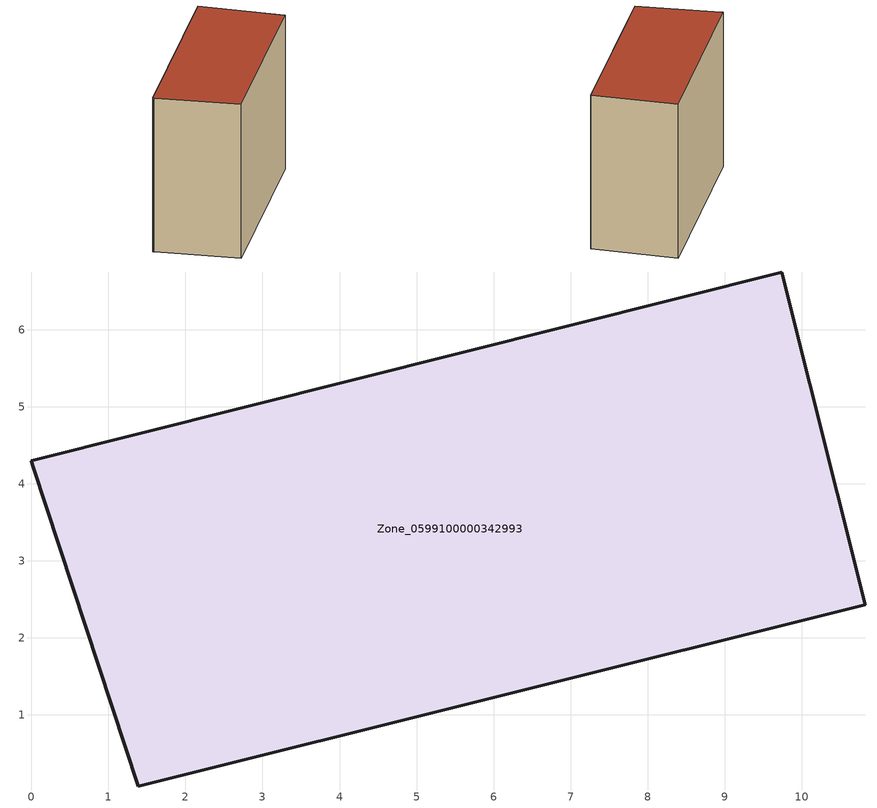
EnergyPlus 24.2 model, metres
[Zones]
Zone_0599100000342993
 floor ground (C_G): 1.39,0.08 0.02,4.21 0,4.3 9.74,6.75 10.82,2.43 z0
 wall outside (C_F): 9.74,6.75 0,4.3 0.02,4.21 1.39,0.08 10.82,2.43 9.74,6.75 z0:8.61
 roof outside (C_R): 0.02,4.21 1.39,0.08 10.82,2.43 9.74,6.75 0,4.3 z8.61
[BUILDING]
Pand.0599100000342993: North Axis=0; Terrain=City; Loads Convergence Tolerance Value=0.04; Temperature Convergence Tolerance Value=0.4; Solar Distribution=FullExterior; Maximum Number of Warmup Days=25; Minimum Number of Warmup Days=1
[Site:Location]
Rotterdam.The.Hague.AP_ZH_NLD Design_Conditions: Latitude=51.96; Longitude=4.45; Time Zone=1; Elevation=-4.5
[SITE:GROUNDTEMPERATURE:BUILDINGSURFACE]
18, 18, 18, 18, 18, 18, 18, 18, 18, 18, 18, 18
[MATERIAL] Thermal Absorptance=0.9; Solar Absorptance=0.7; Visible Absorptance=0.7
Name | Roughness | Thickness | Conductivity | Density | Specific Heat
G.TC.1992-2005 | MediumSmooth | 0.15 | 0.06 | 540 | 1210
F.TC.1992-2005 | Rough | 0.3 | 0.12 | 1920 | 840
R.TC.1992-2005 | MediumRough | 0.2 | 0.08 | 1500 | 1000
[CONSTRUCTION]
C_G: G.TC.1992-2005
C_F: F.TC.1992-2005
C_R: R.TC.1992-2005
[ZONE]
Zone_0599100000342993: Type=1; Multiplier=1; Ceiling Height=Autocalculate; Volume=Autocalculate; Floor Area=autocalculate; Part of Total Floor Area=Yes
[ZONEINFILTRATION:DESIGNFLOWRATE]
Infil_Zone_0599100000342993: Zone or ZoneList or Space or SpaceList=Zone_0599100000342993; Schedule=AlwaysOn; Design Flow Rate Calculation Method=Flow/Area; Flow Rate per Floor Area=0.0015; Constant Term Coefficient=1; Temperature Term Coefficient=0; Velocity Term Coefficient=0; Velocity Squared Term Coefficient=0
[HVACTEMPLATE:ZONE:IDEALLOADSAIRSYSTEM]
Zone_0599100000342993: Maximum Heating Supply Air Temperature=50; Minimum Cooling Supply Air Temperature=13; Maximum Heating Supply Air Humidity Ratio=0.0156; Minimum Cooling Supply Air Humidity Ratio=0.0077; Heating Limit=NoLimit; Cooling Limit=NoLimit; Dehumidification Control Type=ConstantSensibleHeatRatio; Cooling Sensible Heat Ratio=0.7; Dehumidification Setpoint=60; Humidification Control Type=None; Humidification Setpoint=30; Outdoor Air Method=None; Outdoor Air Flow Rate per Person=0.00944; Outdoor Air Flow Rate per Zone Floor Area=0; Outdoor Air Flow Rate per Zone=0; Demand Controlled Ventilation Type=None; Outdoor Air Economizer Type=NoEconomizer; Heat Recovery Type=None; Sensible Heat Recovery Effectiveness=0.7; Latent Heat Recovery Effectiveness=0.65
[ZONECONTROL:THERMOSTAT]
ThermostatControl_Zone_0599100000342993: Zone or ZoneList=Zone_0599100000342993; Control Type Schedule=DualSetpointControlType; Control 1=Thermostat_Zone_0599100000342993; Temperature Difference Between Cutout And Setpoint=0
[THERMOSTATSETPOINT:DUALSETPOINT]
Thermostat_Zone_0599100000342993: Heating Setpoint Temperature Schedule=HeatingSetpoint_Zone_0599100000342993; Cooling Setpoint Temperature Schedule=CoolingSetpoint_Zone_0599100000342993
[SCHEDULE:COMPACT]
HeatingSetpoint_Zone_0599100000342993: Through: 12/31, For: AllDays, Until: 24:00, 21
CoolingSetpoint_Zone_0599100000342993: Through: 12/31, For: AllDays, Until: 24:00, 24
DualSetpointControlType: Through: 12/31, For: AllDays, Until: 24:00, 4
AlwaysOn: Through: 12/31, For: AllDays, Until: 24:00, 1
